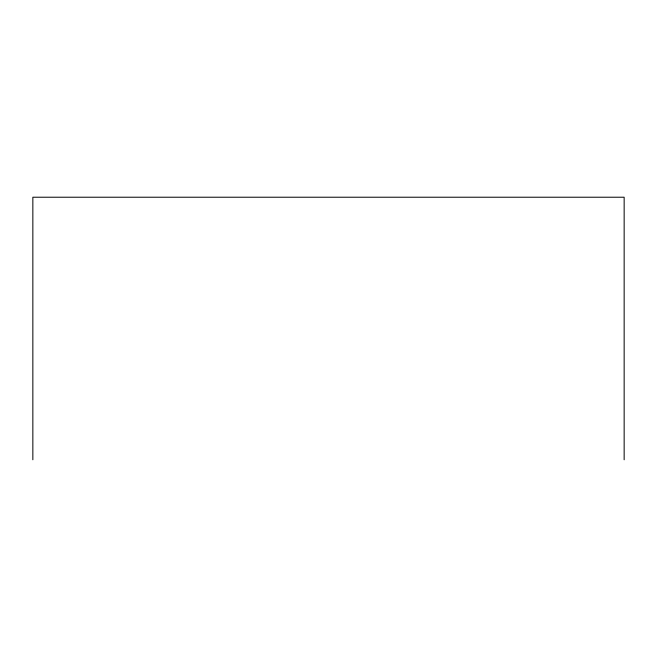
<?xml version="1.0" encoding="UTF-8"?>
<svg xmlns="http://www.w3.org/2000/svg" width="657" height="657" viewBox="0 0 657 657"><rect width="100%" height="100%" fill="white"/><g stroke="black" fill="none" stroke-linecap="round" stroke-linejoin="round"><path stroke-width="0.99" d="M624.15 459.777L624.15 197.223L32.85 197.223L32.85 459.777"/></g></svg>
